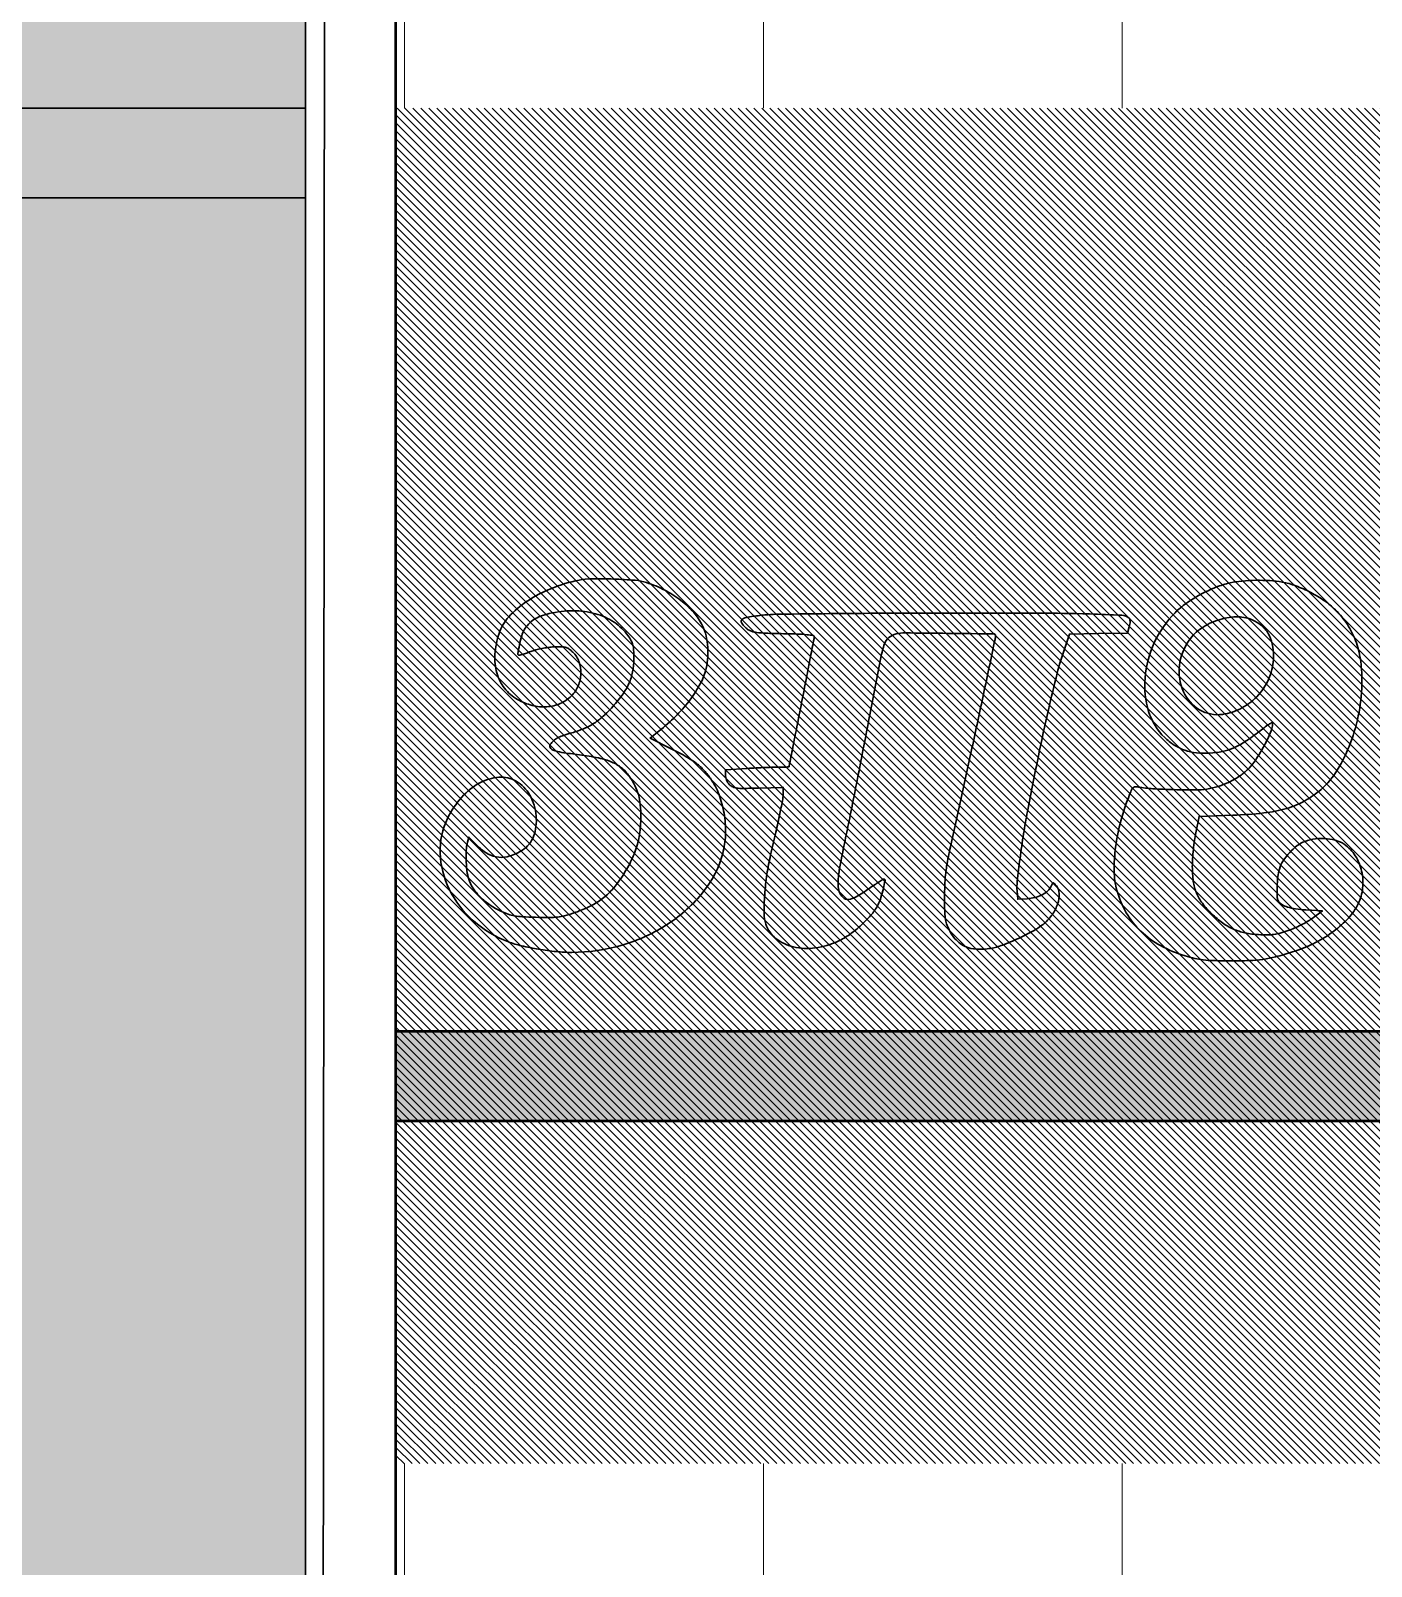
# Model space of a CAD drawing. Header units: millimetres. Extents: x 56222 to 3066687, y -650199 to -121287.
# Drawn here: x 140331.48 to 140346.42, y -185691.93 to -185674.82 of the extents above; entities that cross this region are included whole.
import ezdxf

# ---------------------------------------------------------------- set-up
doc = ezdxf.new("R2010")
doc.units = ezdxf.units.MM
doc.header["$MEASUREMENT"] = 0
doc.linetypes.add('DASHED', pattern=[0.75, 0.5, -0.25])
for name, color, linetype, lineweight in [('A8_FURNITURE', 32, 'Continuous', 30), ('dim05', 1, 'Continuous', 13), ('Elevation 4.5', 206, 'Continuous', 5), ('FURNITURE', 32, 'Continuous', 9), ('furniture dimensions', 1, 'DASHED', 0), ('NAME PLATE', 7, 'Continuous', 25), ('wall', 7, 'Continuous', 30)]:
    doc.layers.add(name, color=color, linetype=linetype, lineweight=lineweight)
pattern_1 = [(90, (-7284.360035460413, -5928.187358605617), (-4, 2.449293598294706e-16), []), (180, (-7284.360035460413, -5928.187358605617), (-4, -3.999999999999999), [4, -4])]

msp = doc.modelspace()

# ---------------------------------------------------------------- hatches: boundary and pattern name
at = {"layer": 'dim05', "lineweight": 0, "true_color": 0xa47149, "transparency": 33554630}
h = msp.add_hatch(color=35, dxfattribs=at)
h.dxf.hatch_style = 1
h.paths.add_polyline_path([(140334.5350516986, -185637.8187954241), (140288.5429608864, -185637.8187954241), (140288.5506102971, -185729.7781201979), (140334.5427011093, -185729.7781201979), (140334.5414618115, -185714.8795877092), (140328.5427011093, -185714.8795877092), (140328.5427011093, -185717.7781201979, -0.4142135623730951), (140325.5427011093, -185720.7781201979), (140297.5451477507, -185720.7781201979, -0.4142135623730951), (140294.5451477507, -185717.7781201979), (140294.5451477507, -185648.7840202428, -0.4142135623730951), (140297.5451477507, -185645.7840202428), (140325.5427011093, -185645.7840202428, -0.4142135623730951), (140328.5427011093, -185648.7840202428), (140328.5427011093, -185675.679722592), (140334.5382010669, -185675.679722592)])
h = msp.add_hatch(color=35, dxfattribs=at)
h.dxf.hatch_style = 1
h.paths.add_polyline_path([(140334.5382010669, -185675.679722592), (140326.3760344427, -185675.679722592, 0.4142135623730951), (140323.3760344427, -185678.679722592), (140323.3760344427, -185711.8795877092, 0.4142135623730951), (140326.3760344427, -185714.8795877092), (140334.5414618115, -185714.8795877092), (140334.5413786289, -185713.8795877092), (140326.3760344427, -185713.8795877092, -0.4142135623730951), (140324.3760344427, -185711.8795877092), (140324.3760344427, -185678.679722592, -0.4142135623730951), (140326.3760344427, -185676.679722592), (140334.5382842495, -185676.679722592)])
h = msp.add_hatch(color=35, dxfattribs=at)
h.dxf.hatch_style = 1
h.paths.add_polyline_path([(140334.5382842495, -185676.679722592), (140326.3760344427, -185676.679722592, 0.414213562373095), (140324.3760344427, -185678.679722592), (140324.3760344427, -185711.8795877092, 0.4142135623730951), (140326.3760344427, -185713.8795877092), (140334.5413786289, -185713.8795877092)])
at = {"layer": 'NAME PLATE', "lineweight": 0, "true_color": 0xc08768, "transparency": 33554687}
h = msp.add_hatch(dxfattribs=at)
h.set_pattern_fill('AR-B816', color=23, scale=0.5, angle=90)
h.set_pattern_definition(pattern_1)
h.paths.add_polyline_path([(140361.80056336, -185605.778120198), (140335.5506102973, -185605.778120198), (140335.5506102973, -185675.679722592), (140361.80056336, -185675.679722592)])
at = {"layer": 'NAME PLATE', "lineweight": 0, "true_color": 0x000000, "transparency": 33554687}
h = msp.add_hatch(color=18, dxfattribs=at)
h.dxf.hatch_style = 1
h.set_gradient(color1=(153, 155, 55), color2=(229, 232, 120), name='INVCYLINDER')
edge = h.paths.add_edge_path()
edge.add_arc((140349.4346848917, -185690.9856796513), 5.021724757377659, 355.9019803581733, 450)
edge.add_line((140349.4346848917, -185685.963954894), (140335.5506102973, -185685.963954894))
edge.add_line((140335.5506102973, -185685.963954894), (140335.5506102973, -185686.963954894))
edge.add_line((140335.5506102973, -185686.963954894), (140349.4346848917, -185686.963954894))
edge.add_arc((140349.4346848917, -185690.9856796513), 4.021724757389165, -4.579492458445998, 90, ccw=False)
edge.add_line((140353.4435703721, -185691.3067827946), (140353.4435703721, -185704.3066070682))
edge.add_arc((140357.6220668661, -185704.3066070682), 4.178496493957937, 180, 360)
edge.add_line((140361.80056336, -185704.3066070682), (140361.80056336, -185605.7781201979))
edge.add_line((140361.80056336, -185605.7781201979), (140360.80056336, -185605.7781201979))
edge.add_line((140360.80056336, -185605.7781201979), (140360.80056336, -185704.3066070682))
edge.add_arc((140357.6220668661, -185704.3066070682), 3.178496493957937, -180, 0, ccw=False)
edge.add_line((140354.4435703721, -185704.3066070682), (140354.4435703721, -185691.3445470119))
at = {"layer": 'NAME PLATE', "lineweight": 0, "transparency": 33554687}
h = msp.add_hatch(dxfattribs=at)
h.set_pattern_fill('ANSI31', color=8, scale=0.5, angle=90)
h.set_pattern_definition([(135, (-7284.360035460413, -5928.187358605617), (-0.04419417382415922, -0.04419417382415922), [])])
h.paths.add_polyline_path([(140361.80056336, -185675.679722592), (140335.5506102973, -185675.679722592), (140335.5506102973, -185690.7841363673), (140361.80056336, -185690.7841363673)])
at = {"layer": 'NAME PLATE', "lineweight": 0, "true_color": 0xc08768, "transparency": 33554687}
h = msp.add_hatch(dxfattribs=at)
h.set_pattern_fill('AR-B816', color=23, scale=0.5, angle=90)
h.set_pattern_definition(pattern_1)
h.paths.add_polyline_path([(140361.80056336, -185690.7841363673), (140335.5506102973, -185690.7841363673), (140335.5506102973, -185729.7781201979), (140361.80056336, -185729.7781201979)])

# ---------------------------------------------------------------- linework, layer by layer
at = {"lineweight": 30, "transparency": 33554687}
for points in [[(140337.5873714326, -185680.9383077963, 0.043859), (140337.2788995556, -185681.0319754621, 0.051703), (140337.0091578637, -185681.1743935788, 0.058426), (140336.8056130872, -185681.3478700544, 0.108122), (140336.6957743737, -185681.5341132283, 0.061138), (140336.6500398468, -185681.7652729287, 0.08718200000000001), (140336.6710334152, -185681.9729990991, 0.097584), (140336.757790884, -185682.14413337, 0.097339), (140336.9030492338, -185682.2697422363, 0.06726499999999999), (140337.0644289468, -185682.3350594918, 0.079761), (140337.2280519041, -185682.3500027008, 0.085565), (140337.3788373664, -185682.3132907066, 0.093625), (140337.5033499043, -185682.2287916604, 0.09954), (140337.5782176906, -185682.1168336239, 0.090008), (140337.6074810843, -185681.9805142395, 0.093227), (140337.5867192126, -185681.8467554917, 0.117473), (140337.5189021417, -185681.7418267358, 0.033862), (140337.4777176335, -185681.7074571616, 0.084561), (140337.442700268, -185681.6901504205, 0.064706), (140337.3985144335, -185681.6829711831, 0.013953), (140337.3208688263, -185681.68266568, 0.025158), (140337.2608007637, -185681.6871354422, 0.014872), (140337.1897425651, -185681.698189087, 0.01486), (140337.1192867084, -185681.7134849037, 0.0246), (140337.0610345727, -185681.7310387992, -0.003451), (140337.0112983205, -185681.7483517106, -0.004949), (140336.9669672376, -185681.7629529324, -0.00275), (140336.9293992757, -185681.7746885737, -0.07445700000000001), (140336.9191259862, -185681.7762269463, -0.459081), (140336.9054637835, -185681.7603330873, -0.012844), (140336.9233768225, -185681.6598473702, -0.021077), (140336.9486672351, -185681.5583703052, -0.060928), (140336.977361675, -185681.4920058039, -0.054786), (140337.02486726, -185681.428103731, -0.061963), (140337.0833750853, -185681.3789937923, -0.054751), (140337.1582070107, -185681.3414388805, -0.03118), (140337.2552179039, -185681.3121300806, -0.05605599999999999), (140337.5229374059, -185681.2801027328, -0.070213), (140337.7705715073, -185681.3132653869, -0.077708), (140337.9791980198, -185681.4085488222, -0.093936), (140338.1333832741, -185681.5583129024, -0.02658), (140338.1695185961, -185681.6160172823, -0.06474099999999999), (140338.1879614175, -185681.6625942324, -0.050576), (140338.1962732738, -185681.7188630917, -0.011398), (140338.1984811735, -185681.8157024645, -0.046606), (140338.1847531618, -185681.9626596138, -0.060288), (140338.1438949678, -185682.091665993, -0.05263200000000001), (140338.0684051464, -185682.2198250041, -0.026075), (140337.94817593, -185682.3656108144, -0.027437), (140337.8439544751, -185682.4675194107, -0.042828), (140337.7428645025, -185682.5418021614, -0.042386), (140337.6298173613, -185682.5982890654, -0.026197), (140337.4890087581, -185682.6459357063, 0.014133), (140337.402899532, -185682.6727770257, 0.044136), (140337.3474935201, -185682.6974299667, 0.058237), (140337.3060454537, -185682.7272210573, 0.041864), (140337.2672541894, -185682.769063956, 0.30681), (140337.2647906217, -185682.8049697745, 0.176401), (140337.2995162865, -185682.8339059079, 0.048098), (140337.3948030113, -185682.8581731754, 0.00717), (140337.5910618933, -185682.8856130101, -0.018926), (140337.8063995847, -185682.9208992012, -0.050436), (140337.9549242596, -185682.9670150801, -0.069076), (140338.0621533615, -185683.0312586458, -0.07274), (140338.1456866651, -185683.1213104316, -0.033129), (140338.2090355002, -185683.2278588699, -0.048378), (140338.2488471148, -185683.3294487411, -0.045211), (140338.2700509879, -185683.4418521973, -0.024673), (140338.2766152847, -185683.5821567312, -0.037807), (140338.2616794929, -185683.7728561657, -0.04546), (140338.2181370853, -185683.9473095635, -0.0426), (140338.1409681146, -185684.1198338626, -0.027569), (140338.0245581817, -185684.3051516265, -0.042948), (140337.9309391472, -185684.4158865755, -0.044307), (140337.8206846399, -185684.5077321656, -0.041243), (140337.6888316854, -185684.5838514395, -0.029322), (140337.5304245328, -185684.6475803152, -0.015626), (140337.4265266619, -185684.6788815072, -0.036943), (140337.3471412134, -185684.6939447246, -0.029232), (140337.2560366135, -185684.6989804738, -0.006804999999999999), (140337.1027762319, -185684.6963995421, -0.006686), (140336.9559667604, -185684.6899623914, -0.02776), (140336.8678773109, -185684.679992799, -0.039999), (140336.7982437327, -185684.662348994, -0.026859), (140336.7220229397, -185684.6317447834, -0.040269), (140336.6053283147, -185684.5655460193, -0.040465), (140336.5009573762, -185684.4815940838, -0.043055), (140336.4182825126, -185684.3885503239, -0.068172), (140336.3668259834, -185684.2953077397, -0.054768), (140336.342500539, -185684.203387784, -0.024569), (140336.3299900465, -185684.0788887691, -0.02458), (140336.3297554476, -185683.9535988214, -0.05401599999999999), (140336.34454827, -185683.8590536029), (140336.3597251104, -185683.8027134524), (140336.4625299853, -185683.9055183488, 0.06865299999999999), (140336.5758094464, -185683.9913317463, 0.106359), (140336.6926120186, -185684.0273730096, 0.101607), (140336.8177816356, -185684.0128965045, 0.05844199999999999), (140336.9560372346, -185683.9487492335, 0.170597), (140337.0804032772, -185683.7954867234, 0.108981), (140337.1096732067, -185683.565599838, 0.103306), (140337.03911553, -185683.3345193834, 0.139196), (140336.8862715441, -185683.1796584105, 0.147793), (140336.6936418071, -185683.136202838, 0.106555), (140336.4808528629, -185683.1982890916, 0.088008), (140336.2794671828, -185683.3584171233, 0.066598), (140336.1219387012, -185683.5934526931, 0.124081), (140336.0394967595, -185683.9791730876, 0.105755), (140336.1414874181, -185684.3835544987, 0.09794), (140336.4104552261, -185684.7351362631, 0.090873), (140336.7997384621, -185684.9691433343, 0.03250400000000001), (140336.9466255025, -185685.0137792108, 0.01622), (140337.1372479056, -185685.051941947, 0.016134), (140337.3354569981, -185685.0784373019, 0.025161), (140337.5074602866, -185685.0870982186, 0.071796), (140338.0695447956, -185685.0059686289, 0.073599), (140338.5805757125, -185684.7693521183, 0.078778), (140338.9725429473, -185684.4130354639, 0.104266), (140339.189545792, -185683.9837031335, 0.055236), (140339.2202294206, -185683.780476394, 0.046685), (140339.208530801, -185683.5632910857, 0.04707099999999999), (140339.1570529014, -185683.3540116866, 0.058882), (140339.0696042129, -185683.1743066881, 0.036352), (140338.9919358167, -185683.0706815985, 0.047393), (140338.9060927504, -185682.9890561737, 0.037017), (140338.790711273, -185682.9115505045, 0.013161), (140338.6154051324, -185682.8177780305), (140338.3791397674, -185682.699286484), (140338.4823029474, -185682.6177088088, 0.028344), (140338.6616422881, -185682.4585804022, 0.032402), (140338.8134312455, -185682.286763318, 0.035321), (140338.9284454098, -185682.114313105, 0.058735), (140338.9964274866, -185681.9536302444, 0.047802), (140339.020300438, -185681.8277199168, 0.039089), (140339.0221799809, -185681.6906169094, 0.039841), (140339.0029740896, -185681.5582316355, 0.057335), (140338.963715971, -185681.4466316461, 0.06754199999999999), (140338.8660088274, -185681.2999683474, 0.047975), (140338.7215548258, -185681.164756815, 0.044742), (140338.5421070218, -185681.0504786531, 0.041075), (140338.3400740664, -185680.9661218239, 0.058829), (140338.2134385934, -185680.9409906556, 0.010363), (140337.9709169072, -185680.9269914103, 0.010873), (140337.7273744192, -185680.9232916407, 0.050188)], [(140344.8453223367, -185680.9695763957, 0.042066), (140344.686072933, -185681.0187146057, 0.028451), (140344.5140980234, -185681.0997319911, 0.028592), (140344.3539964572, -185681.1988442772, 0.04545), (140344.2310714176, -185681.3028715516, 0.085958), (140343.9992935947, -185681.6372350439, 0.08820399999999999), (140343.8961297052, -185682.0270847614, 0.095794), (140343.9368254729, -185682.4015105486, 0.125753), (140344.1157303586, -185682.6936648826, 0.051514), (140344.2219173315, -185682.7774822333, 0.05798200000000001), (140344.3390054556, -185682.8339605588, 0.055896), (140344.4696099751, -185682.863430409, 0.042862), (140344.6159816591, -185682.8670285522, 0.03307), (140344.7592898412, -185682.8486993108, 0.052013), (140344.8778332223, -185682.8123853522, 0.044678), (140344.9983418204, -185682.7480319688, 0.017998), (140345.1508009067, -185682.6401593108, -0.002538), (140345.2663047143, -185682.5529541005, -0.052935), (140345.3034987842, -185682.5308683746, -0.466483), (140345.316620885, -185682.5370922106, -0.121616), (140345.316967774, -185682.5639366689, -0.049567), (140345.2804765118, -185682.6711102384, -0.020004), (140345.2107955281, -185682.8092329513, -0.020088), (140345.1297386702, -185682.9422136444, -0.045924), (140345.0560194338, -185683.0334953328, -0.042921), (140344.9669649728, -185683.1106405899, -0.037321), (140344.8619216694, -185683.1755455559, -0.035825), (140344.743917595, -185683.2264472563, -0.032691), (140344.6162141081, -185683.2618264313, -0.048217), (140344.4928568923, -185683.2752691276, -0.007772), (140344.2508079727, -185683.2744563087, -0.008945999999999999), (140344.004813462, -185683.2654009039, -0.027736), (140343.8397662926, -185683.2471479844, 0.027884), (140343.7915952656, -185683.2418350895, 0.167718), (140343.7677250447, -185683.2486538074, 0.130946), (140343.7500530757, -185683.2696434844, 0.014573), (140343.7248664824, -185683.3275547508, 0.029836), (140343.6276596888, -185683.6194743784, 0.032323), (140343.5689812679, -185683.9132182745, 0.035019), (140343.552153829, -185684.1819667909, 0.066313), (140343.5823587357, -185684.3964455264, 0.063528), (140343.6875051706, -185684.6456772522, 0.07021000000000001), (140343.8491336075, -185684.8512458741, 0.066937), (140344.0684312086, -185685.0113513316, 0.05063), (140344.3437693693, -185685.1263962182, 0.018005), (140344.4510182075, -185685.1547661712, 0.028162), (140344.5451435689, -185685.170563628, 0.02068), (140344.6591289121, -185685.1783976869, 0.005467000000000001), (140344.8417228822, -185685.1813801584, 0.00951), (140345.0587355307, -185685.1784240234, 0.026936), (140345.209562594, -185685.1653449855, 0.028787), (140345.3524895745, -185685.1366821277, 0.012202), (140345.5404457157, -185685.0826595657, 0.03773), (140345.7713256045, -185684.9905224255, 0.041356), (140345.9783557826, -185684.867042557, 0.04468), (140346.1463601405, -185684.7227084133, 0.06828200000000001), (140346.2602065132, -185684.568318229, 0.08771), (140346.3190163801, -185684.3932372706, 0.083041), (140346.3158899502, -185684.205085057, 0.084457), (140346.2521445631, -185684.0309034088, 0.095422), (140346.1362479442, -185683.8959607234, 0.087392), (140346.0443260537, -185683.846151976, 0.055512), (140345.9249691229, -185683.820547267, 0.0534), (140345.7971132069, -185683.8213515723, 0.063038), (140345.6796506533, -185683.8499596714, 0.071252), (140345.5933561045, -185683.8978981421, 0.043546), (140345.5068928302, -185683.9762736888, 0.043523), (140345.4352357293, -185684.068527634, 0.070694), (140345.3937357853, -185684.158481448, 0.047434), (140345.3769415843, -185684.242933755, 0.019265), (140345.369554278, -185684.3600806578, 0.014748), (140345.3701269297, -185684.4736473048, 0.139442), (140345.3849059926, -185684.51952665, 0.11772), (140345.4231783316, -185684.5550173626, 0.054047), (140345.4860838108, -185684.5820114336, 0.039981), (140345.5739726517, -185684.6014296936, 0.018433), (140345.6906106477, -185684.613211171), (140345.8730243044, -185684.6248661903), (140345.7596459041, -185684.7079335427, -0.026206), (140345.7051465336, -185684.7436327111, -0.013846), (140345.6341774059, -185684.7823866744, -0.013741), (140345.5591694451, -185684.8181257884, -0.020624), (140345.4917313402, -185684.8447432585, -0.015797), (140345.4031981479, -185684.8724299465, -0.034263), (140345.3334258572, -185684.8867914956, -0.033035), (140345.2607812351, -185684.8917721424, -0.013713), (140345.1623789806, -185684.8893101227, -0.038548), (140345.0118603657, -185684.8697086898, -0.052772), (140344.8819014016, -185684.8277920921, -0.051707), (140344.7616403663, -185684.7588118735, -0.035081), (140344.6401967911, -185684.6577136237, -0.039579), (140344.5358253582, -185684.5404551403, -0.06473999999999999), (140344.4699437712, -185684.4250965165, -0.063026), (140344.4346802617, -185684.2944921044, -0.035471), (140344.4236825148, -185684.1303854159, -0.015147), (140344.4266783587, -185684.0430461582, -0.009201), (140344.4352446362, -185683.9400506287, -0.009216), (140344.4475183801, -185683.8381004315, -0.016041), (140344.4619570037, -185683.7541500441), (140344.4994582322, -185683.5714071492), (140344.8748326054, -185683.5582696334, 0.018476), (140345.222089856, -185683.5332477669, 0.043763), (140345.4761301923, -185683.482716196, 0.055696), (140345.6776742352, -185683.3986673854, 0.053906), (140345.8581208473, -185683.2714507686, 0.076309), (140346.0391575686, -185683.0550648638, 0.046136), (140346.1854578539, -185682.7538592312, 0.043693), (140346.2819460809, -185682.4087376216, 0.046662), (140346.3141604499, -185682.0596853414, 0.035961), (140346.2964872985, -185681.81840119, 0.053102), (140346.2437800769, -185681.6129340657, 0.056896), (140346.152584299, -185681.4337946243, 0.050254), (140346.0199812602, -185681.2714746883, 0.04550299999999999), (140345.8981191177, -185681.1699814129, 0.030799), (140345.7431659348, -185681.076690477, 0.030764), (140345.5776085903, -185681.0029863976, 0.04480899999999999), (140345.4236265891, -185680.9607386697, 0.029376), (140345.2889964156, -185680.9445753617, 0.01901), (140345.1320700179, -185680.941007081, 0.019059), (140344.9762868599, -185680.9493329332, 0.030935)], [(140339.6604243328, -185681.3268484513, 0.005281), (140339.5083011278, -185681.3442918841, 0.039592), (140339.4372908507, -185681.3589728678, 0.115186), (140339.4042745199, -185681.3775439747, 0.261565), (140339.395631082, -185681.4038560492, 0.096887), (140339.4023051105, -185681.4202109793, 0.030148), (140339.4182421399, -185681.4415760746, 0.028873), (140339.4393509436, -185681.4638341808, 0.028165), (140339.4630512996, -185681.483709771, 0.076557), (140339.510135931, -185681.5087467945, 0.051871), (140339.569369482, -185681.5227570043, 0.023906), (140339.6651087426, -185681.5305102049, 0.003249), (140339.8661606266, -185681.5358407506, -0.003958), (140340.027853905, -185681.540357295, -0.01462), (140340.1297745193, -185681.5469996122, -0.014108), (140340.1975720257, -185681.5553488341, -0.370719), (140340.2086530174, -185681.56824012, -0.04678), (140340.2067914908, -185681.5880931145, -0.000212), (140340.1676222498, -185681.7946446782, -0.001011), (140340.1225169604, -185682.0293598029, -0.000638), (140340.0689737867, -185682.3031070901, 0.000126), (140340.0154127258, -185682.5754646282, 0.000208), (140339.9703061465, -185682.8056444398, 1e-05), (140339.9296768327, -185683.0134564779, 0.045256), (140339.92922922, -185683.0178036734, -0.394034), (140339.9271460155, -185683.0199829577, -0.002203), (140339.8960273299, -185683.0216283317, -0.007425), (140339.859577131, -185683.0228523867, -0.004463), (140339.8162932725, -185683.0232762427, 0.007501000000000001), (140339.757022055, -185683.0242168096, 0.002168), (140339.6655303842, -185683.0274391689, 0.00218), (140339.562434819, -185683.0319682042, 0.002324), (140339.4615570648, -185683.037310639), (140339.2196914686, -185683.0512472787), (140339.2196914686, -185683.1124599567, 0.061305), (140339.2229818726, -185683.1391953282, 0.039097), (140339.2329405219, -185683.1689404537, 0.038892), (140339.2475244584, -185683.1970242098, 0.057234), (140339.2647946509, -185683.2187757956, 0.089896), (140339.3006900423, -185683.2436553592, 0.077817), (140339.3448908188, -185683.25595774, 0.032246), (140339.4183724248, -185683.2597578032, 0.003539), (140339.5872909057, -185683.2563993327), (140339.864683978, -185683.2489196876), (140339.8646751849, -185683.3056757824, -0.045516), (140339.8582199964, -185683.3763194127, -0.004715), (140339.8264047809, -185683.5404001948, -0.005331), (140339.7815933636, -185683.7489886538, -0.002996), (140339.722955877, -185684.0013904313, 0.022364), (140339.6817661875, -185684.2160952519, 0.018953), (140339.6571100001, -185684.4458243766, 0.01804), (140339.6503341085, -185684.6514527017, 0.079074), (140339.6697523471, -185684.7710529816, 0.145773), (140339.7816256984, -185684.9317067107, 0.110426), (140339.9757851438, -185685.0262275493, 0.093412), (140340.2210924767, -185685.0377177561, 0.074691), (140340.475223045, -185684.9622744589, 0.04479), (140340.6054881143, -185684.8864380924, 0.031285), (140340.7378138356, -185684.7795900631, 0.031776), (140340.851031336, -185684.6617611424, 0.06285), (140340.921594667, -185684.5532022312, 0.035435), (140340.9531817549, -185684.474118416, 0.021298), (140340.9798179078, -185684.376575053, 0.012776), (140340.9982985033, -185684.2846672015, 0.465805), (140340.9860798403, -185684.2701299826, 0.141402), (140340.9782607019, -185684.2723863844, 0.001732), (140340.9335063649, -185684.3007796855, 0.004982), (140340.8819333962, -185684.3344785073, 0.003219), (140340.82286971, -185684.3744694034, -0.017726), (140340.6752799263, -185684.4682741047, -0.106728), (140340.5894701836, -185684.4965269733, -0.223383), (140340.5318194441, -185684.4765137883, -0.108876), (140340.4881470097, -185684.4098873413, -0.085126), (140340.4745853154, -185684.3406700085, -0.034252), (140340.4789199985, -185684.2440670619, -0.019226), (140340.501408769, -185684.097024303, -0.00397), (140340.5529862311, -185683.8401467004, 0.001623), (140340.6042097741, -185683.5910937187, 0.001352), (140340.657080669, -185683.3260472293, 0.0008939999999999999), (140340.72551999, -185682.9747367199, 0.000245), (140340.8320465422, -185682.4212018696, -0.001007), (140340.9523989059, -185681.8009169733, -0.031189), (140340.9921003588, -185681.6492467989, -0.143303), (140341.0402063294, -185681.5793876301, -0.112977), (140341.1229431536, -185681.5385929016, -0.060171), (140341.222363501, -185681.5273215779, -0.001347), (140341.7039099054, -185681.5321382506, -0.000346), (140342.2161175576, -185681.5389955595, -0.410096), (140342.2295744433, -185681.5526432504, -0.05195900000000001), (140342.2245716953, -185681.6006548396, -0.000158), (140342.0963719433, -185682.2081933973, -0.001051), (140341.967175877, -185682.8132092646, -0.001364), (140341.8460835336, -185683.3671650902, 0.001092), (140341.7270960229, -185683.910077956, 0.012132), (140341.6853393574, -185684.1280131337, 0.025994), (140341.6675331262, -185684.2848238443, 0.015081), (140341.6616679392, -185684.4743720416, 0.005931000000000001), (140341.6633066056, -185684.6221564358, 0.028653), (140341.6700372629, -185684.7058579489, 0.045409), (140341.6846626282, -185684.7688073294, 0.033929), (140341.7115549436, -185684.8348166429, 0.074629), (140341.7898329702, -185684.9483356262, 0.09979400000000001), (140341.8914737083, -185685.0207752324, 0.092337), (140342.0195222568, -185685.0515844589, 0.055712), (140342.1758265331, -185685.042297981, 0.048625), (140342.3077142303, -185685.0061054926, 0.017793), (140342.4860320167, -185684.9305912482, 0.017838), (140342.6588748476, -185684.8423927334, 0.047329), (140342.7730522858, -185684.7639275136, 0.06723), (140342.8642988446, -185684.6639664836, 0.07347200000000001), (140342.9224756686, -185684.546223409, 0.08506), (140342.9387810647, -185684.4325955324, 0.152206), (140342.9085559059, -185684.3441451979, 0.022157), (140342.896349949, -185684.3289170174, 0.040498), (140342.8849264756, -185684.3178431421, 0.05623), (140342.8757569961, -185684.3118804778, 0.378615), (140342.8709323687, -185684.3131621075, 0.014279), (140342.8668541708, -185684.3196855129, 0.002026), (140342.8589128739, -185684.3333608947, 0.002306), (140342.8496541085, -185684.3496279362, 0.001963), (140342.8400308891, -185684.3668762211, -0.096243), (140342.8020436075, -185684.4122634289, -0.05944600000000001), (140342.7430130087, -185684.449542528, -0.052443), (140342.6684817706, -185684.4758846799, -0.042063), (140342.5843106511, -185684.4886806168), (140342.4768148306, -185684.4958712057), (140342.4700764766, -185684.4018921247, -0.045878), (140342.4722215127, -185684.295261925, -0.004555), (140342.50310489, -185684.041095152, -0.006228), (140342.5427601626, -185683.7646608994, -0.008597), (140342.5857013245, -185683.5176592388, -0.003133), (140342.7085258556, -185682.8977093427, -0.005408), (140342.8195027563, -185682.3837706853, -0.006255), (140342.9174398334, -185681.9765083004, -0.019658), (140342.9972550502, -185681.7068956035), (140343.0536082292, -185681.5408180006), (140343.377157384, -185681.5349022907), (140343.7007065388, -185681.5289865591), (140343.7209864853, -185681.4581896828, 0.026527), (140343.727888276, -185681.4281641651, 0.041074), (140343.7302991278, -185681.4016847196, 0.049469), (140343.7284071153, -185681.3807573258, 0.153807), (140343.7217667975, -185681.3684342199, 0.180919), (140343.6368339197, -185681.3311794579, 0.006511), (140343.2763507059, -185681.3158940467, 0.006654), (140342.7050714344, -185681.3067252767, 0.00109), (140341.5991682352, -185681.3061050688, 0.000927), (140340.9097507775, -185681.3084991727, 0.001343), (140340.3008775948, -185681.313378064, 0.000676), (140339.7840550608, -185681.3196070813, 0.022554)], [(140345.0834921622, -185681.3793123455, -0.070621), (140345.1930912674, -185681.4445314573, -0.09032799999999999), (140345.2697766359, -185681.5332391153, -0.083564), (140345.3141151145, -185681.6489487129, -0.051762), (140345.3280654921, -185681.7941884014, -0.093711), (140345.2840572622, -185682.0175303394, -0.086531), (140345.1609710002, -185682.2164719944, -0.086075), (140344.9771386996, -185682.3628266942, -0.091361), (140344.7584817092, -185682.4349073071, -0.169911), (140344.5037109602, -185682.3831591416, -0.154231), (140344.3245609627, -185682.1820637218, -0.13549), (140344.2799937329, -185681.8918129668, -0.123842), (140344.3877425341, -185681.608490253, -0.092761), (140344.5222670608, -185681.4764809565, -0.068297), (140344.7102788633, -185681.3845949481, -0.069829), (140344.9112305397, -185681.3482827524, -0.109211)]]:
    msp.add_lwpolyline(points, format="xyb", close=True, dxfattribs=at)
at = {"layer": 'A8_FURNITURE', "color": 18, "linetype": 'ByBlock', "lineweight": 53, "true_color": 0x000000, "transparency": 33554687}
for points in [[(140335.5506102973, -185686.963954894), (140349.4346848917, -185686.963954894, -0.4378222485590691), (140353.4435703721, -185691.3067827946), (140353.4435703721, -185704.3066070682, 0.9999999999999999), (140361.80056336, -185704.3066070682), (140361.80056336, -185605.778120198)], [(140335.5506102973, -185685.963954894), (140349.4346848917, -185685.963954894, -0.4353210210547044), (140354.4435703721, -185691.3445470119), (140354.4435703721, -185704.3066070682, 1), (140360.80056336, -185704.3066070682), (140360.80056336, -185605.778120198)]]:
    msp.add_lwpolyline(points, format="xyb", dxfattribs=at)
at = {"layer": 'A8_FURNITURE', "linetype": 'ByBlock', "transparency": 33554687}
msp.add_lwpolyline([(140288.7165668862, -185637.7586344347), (140334.7761816865, -185637.7976059612), (140334.7089472656, -185729.8106970091)], dxfattribs=at)
at = {"layer": 'Elevation 4.5', "color": 18, "lineweight": 30, "true_color": 0x000000, "transparency": 33554687}
msp.add_line((140335.5427011093, -185729.7781201979), (140335.5350516986, -185636.8187954241), dxfattribs=at)
msp.add_lwpolyline([(140335.5350516986, -185636.8187954241), (140287.5429608864, -185636.8187954241), (140287.5506102971, -185729.7781201979), (140335.5427011093, -185729.7781201979)], close=True, dxfattribs=at)
at = {"layer": 'FURNITURE', "lineweight": 30, "transparency": 33554687}
msp.add_lwpolyline([(140334.5427011093, -185729.7781201979), (140334.5350516986, -185637.8187954241), (140288.5429608864, -185637.8187954241), (140288.5506102971, -185729.7781201979)], dxfattribs=at)
for points in [[(140334.5427011093, -185714.8795877092), (140326.3760344427, -185714.8795877092, -0.4142135623730951), (140323.3760344427, -185711.8795877092), (140323.3760344427, -185678.679722592, -0.4142135623730951), (140326.3760344427, -185675.679722592), (140334.5427011093, -185675.679722592)], [(140334.5427011093, -185713.8795877092), (140326.3760344427, -185713.8795877092, -0.4142135623730951), (140324.3760344427, -185711.8795877092), (140324.3760344427, -185678.679722592, -0.4142135623730951), (140326.3760344427, -185676.679722592), (140334.5427011093, -185676.679722592)]]:
    msp.add_lwpolyline(points, format="xyb", dxfattribs=at)
at = {"layer": 'furniture dimensions', "color": 32, "linetype": 'ByBlock', "lineweight": 0, "transparency": 33554687}
msp.add_lwpolyline([(140335.5506102973, -185605.778120198), (140361.80056336, -185605.778120198), (140361.80056336, -185729.7781201979), (140335.5506102973, -185729.7781201979)], close=True, dxfattribs=at)
at = {"layer": 'wall', "transparency": 33554687}
msp.add_lwpolyline([(140287.5506102971, -185636.7781201979), (140335.5506102973, -185636.7781201979), (140335.5506102973, -185729.7781201979), (140287.5506102971, -185729.7781201979)], close=True, dxfattribs=at)

doc.saveas('drawing.dxf')
